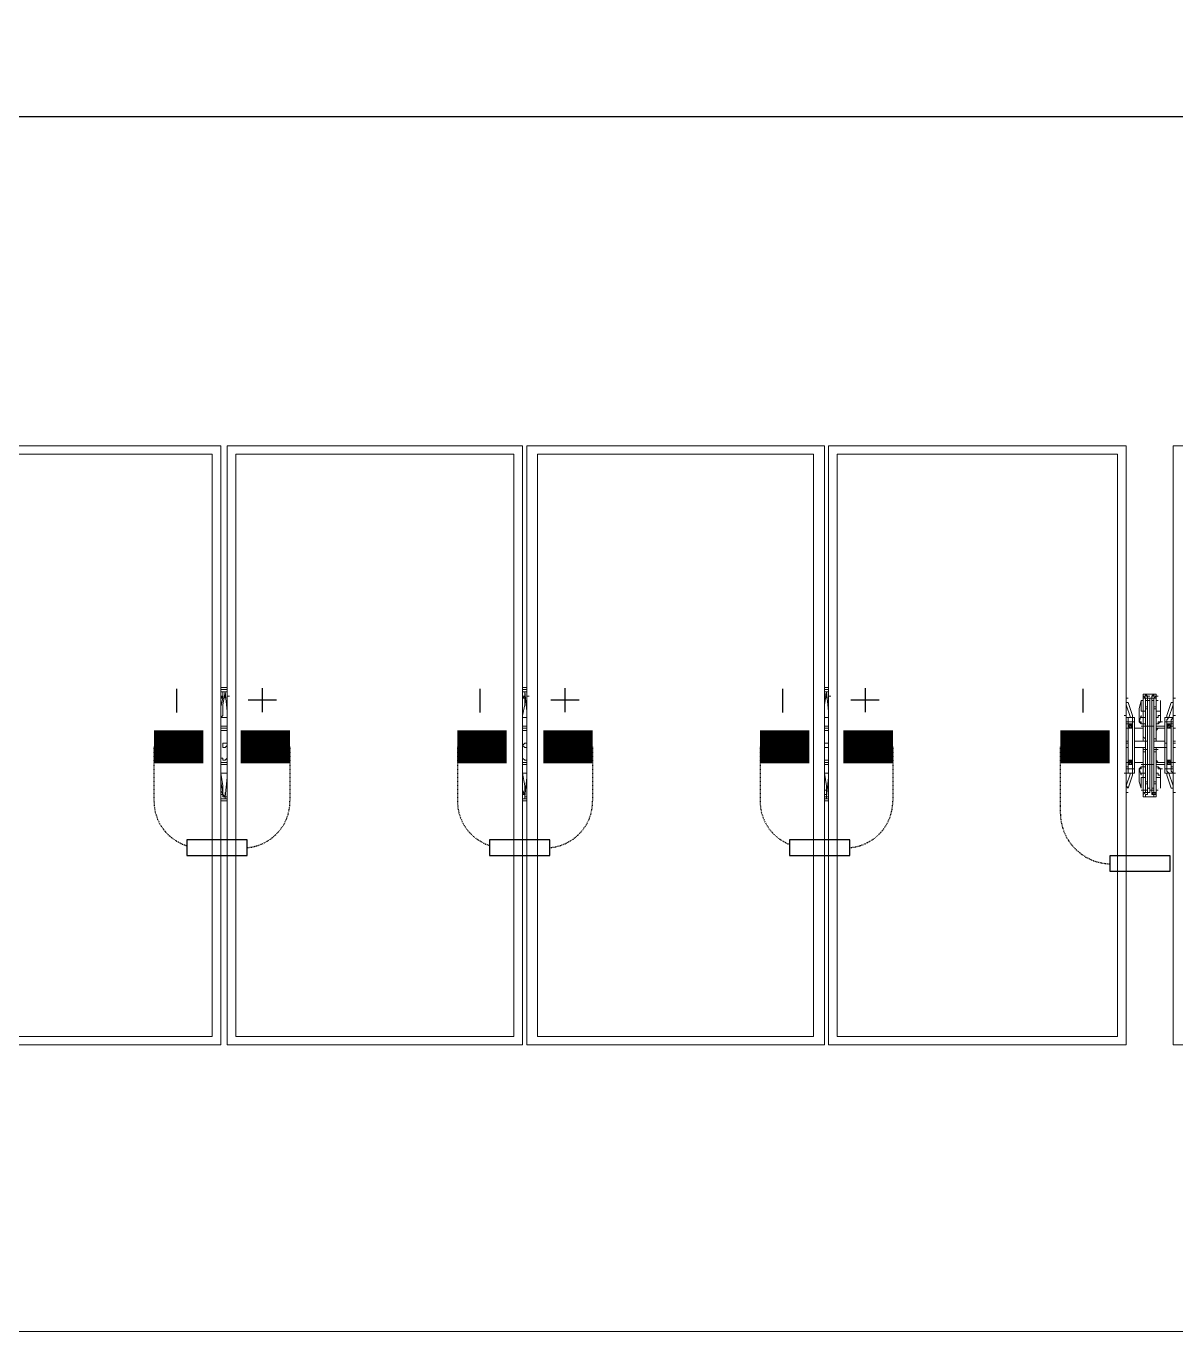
# Model space of a CAD drawing. Header units: feet. Extents: x -13743 to 68376, y -48 to 67763.
# Drawn here: x 2867 to 3040.8, y 9317.7 to 9515.1 of the extents above; entities that cross this region are included whole.
import ezdxf
from ezdxf.lldxf.tags import DXFTag

# ---------------------------------------------------------------- set-up
doc = ezdxf.new("R2010")
doc.units = ezdxf.units.FT
doc.header["$MEASUREMENT"] = 0
doc.linetypes.add('HIDDEN', pattern=[0.375, 0.25, -0.125])
for name, color, linetype in [('E-DC HARNESS-POS', 10, 'DC HARNESS CABLE'), ('E-HARN-COMP', 8, 'Continuous'), ('E-TRNK-CABL-NEG', 6, 'HIDDEN'), ('E-TRUNK-CABLE-POS', 6, 'HIDDEN'), ('G-ANNO-TEXT', 1, 'Continuous'), ('Polarity-Text', 7, 'Continuous')]:
    doc.layers.add(name, color=color, linetype=linetype)
doc.styles.get("Standard").update_dxf_attribs({"font": 'arial.ttf'})
tags = doc.linetypes.add('DC HARNESS CABLE', pattern='A,0.5,-0.2,["DH",Standard,S=0.1,R=0,X=-0.1,Y=-0.05],-0.2', length=0.9).pattern_tags.tags
tags[6] = DXFTag(74, 10)

# ---------------------------------------------------------------- blocks, each defined once
blk = doc.blocks.new('A$C4742fff2')
at = {"lineweight": 5}
for points in [[(3.1382, 0), (3.3682, 0), (3.3682, 0.4666), (3.1382, 0.4666)], [(3.3615, 0.0067), (3.3615, 0.46), (3.1449, 0.46), (3.1449, 0.0067)], [(3.6032, 0.4666), (3.6032, 0), (3.3732, 0), (3.3732, 0.4666)], [(3.5965, 0.46), (3.3799, 0.46), (3.3799, 0.0067), (3.5965, 0.0067)], [(3.8382, 0.4666), (3.6065, 0.4666), (3.6065, 0), (3.8382, 0)], [(3.8298, 0.0067), (3.8298, 0.46), (3.6149, 0.46), (3.6149, 0.0067)], [(4.0732, 0), (3.8415, 0), (3.8415, 0.4666), (4.0732, 0.4666)], [(4.0665, 0.0067), (4.0665, 0.46), (3.8482, 0.46), (3.8482, 0.0067)], [(4.1098, 0), (4.3415, 0), (4.3415, 0.4666), (4.1098, 0.4666)], [(4.0732, 0.2683), (4.0732, 0.27), (4.0732, 0.2767), (4.0732, 0.27)], [(4.1098, 0.27), (4.1098, 0.2683), (4.1098, 0.27), (4.1098, 0.2767)], [(4.0732, 0.2167), (4.0732, 0.215), (4.0748, 0.215), (4.0782, 0.215), (4.0798, 0.215), (4.0798, 0.2517), (4.0782, 0.2517), (4.0798, 0.2517), (4.0798, 0.255), (4.0782, 0.255), (4.0782, 0.2517), (4.0748, 0.2517), (4.0748, 0.25), (4.0732, 0.25), (4.0732, 0.2517), (4.0732, 0.25), (4.0748, 0.25), (4.0748, 0.2517), (4.0782, 0.2517), (4.0782, 0.255), (4.0765, 0.255), (4.0782, 0.255), (4.0782, 0.2567), (4.0748, 0.2667), (4.0782, 0.2567), (4.0782, 0.255), (4.0765, 0.255), (4.0732, 0.255), (4.0748, 0.255), (4.0748, 0.2517), (4.0732, 0.2517), (4.0732, 0.2533), (4.0732, 0.2517), (4.0748, 0.2517), (4.0748, 0.255), (4.0732, 0.255), (4.0765, 0.255), (4.0782, 0.255), (4.0782, 0.2567), (4.0782, 0.255), (4.0798, 0.255), (4.0782, 0.255), (4.0798, 0.255), (4.0798, 0.2517), (4.0782, 0.2517), (4.0798, 0.2517), (4.0798, 0.215), (4.0782, 0.215), (4.0748, 0.215), (4.0748, 0.2117), (4.0732, 0.2117), (4.0765, 0.2117), (4.0782, 0.2117), (4.0782, 0.21), (4.0748, 0.2), (4.0782, 0.21), (4.0782, 0.2117), (4.0765, 0.2117), (4.0782, 0.2117), (4.0782, 0.21), (4.0782, 0.2117), (4.0798, 0.2117), (4.0798, 0.215), (4.0782, 0.215), (4.0782, 0.2117), (4.0765, 0.2117), (4.0732, 0.2117), (4.0748, 0.2117), (4.0748, 0.215), (4.0732, 0.215)], [(4.0848, 0.2517), (4.0848, 0.25), (4.0832, 0.2517), (4.0848, 0.25), (4.0832, 0.2517), (4.0832, 0.2617), (4.0832, 0.2517), (4.0832, 0.2533), (4.0832, 0.2517), (4.0832, 0.2617), (4.0848, 0.2683), (4.0832, 0.2617), (4.0832, 0.2517), (4.0848, 0.25), (4.0832, 0.2517), (4.0848, 0.25), (4.0848, 0.2517), (4.0832, 0.2517)], [(4.0865, 0.2683), (4.0865, 0.26), (4.0865, 0.2683), (4.0848, 0.2683), (4.0848, 0.26), (4.0848, 0.2683)], [(4.0898, 0.2733), (4.0882, 0.2733)], [(4.0898, 0.2683), (4.0898, 0.2483), (4.0882, 0.2483), (4.0882, 0.2683)], [(4.0898, 0.2683), (4.0898, 0.2483), (4.0882, 0.2483), (4.0882, 0.2683)], [(4.0948, 0.2683), (4.0932, 0.2683), (4.0932, 0.2717), (4.0948, 0.2733), (4.0948, 0.2717), (4.0948, 0.2733), (4.0965, 0.2733), (4.0948, 0.2733), (4.0965, 0.2733), (4.0948, 0.2733), (4.0932, 0.2717), (4.0948, 0.2717), (4.0932, 0.2717), (4.0948, 0.2717), (4.0932, 0.2717), (4.0932, 0.2683), (4.0948, 0.2683), (4.0948, 0.27), (4.0932, 0.27), (4.0948, 0.27), (4.0965, 0.27), (4.0948, 0.27), (4.0965, 0.27), (4.0965, 0.2717), (4.0982, 0.2717), (4.0965, 0.2717), (4.0965, 0.2733), (4.0948, 0.2733), (4.0965, 0.2733), (4.0948, 0.2733), (4.0965, 0.2733), (4.0965, 0.2717), (4.0965, 0.27), (4.0948, 0.27)], [(4.0948, 0.2717), (4.0965, 0.2717), (4.0948, 0.2717), (4.0932, 0.2717)], [(4.0965, 0.2717), (4.0948, 0.2717)], [(4.0982, 0.2683), (4.0965, 0.2683), (4.0965, 0.26), (4.0965, 0.2567), (4.0965, 0.26), (4.0965, 0.2683)], [(4.0998, 0.2683), (4.0998, 0.2617), (4.0998, 0.2517), (4.0982, 0.2517), (4.0982, 0.25), (4.0965, 0.25), (4.0982, 0.25), (4.0982, 0.2517), (4.0998, 0.2517), (4.0998, 0.2617), (4.0998, 0.2683), (4.0998, 0.26), (4.0965, 0.26), (4.0998, 0.26)], [(4.1048, 0.2517), (4.1048, 0.2533), (4.1065, 0.255), (4.1098, 0.255), (4.1082, 0.2533), (4.1082, 0.2517), (4.1048, 0.2517), (4.1032, 0.2517), (4.1032, 0.255), (4.1048, 0.255), (4.1032, 0.255), (4.1032, 0.2517), (4.1048, 0.2517), (4.1048, 0.2533), (4.1065, 0.255), (4.1048, 0.255), (4.1048, 0.2567), (4.1082, 0.2667), (4.1048, 0.2567), (4.1048, 0.255), (4.1065, 0.255), (4.1098, 0.255), (4.1082, 0.2533), (4.1082, 0.2517), (4.1098, 0.2517), (4.1098, 0.2533), (4.1098, 0.2517), (4.1098, 0.25), (4.1098, 0.2517), (4.1082, 0.2517), (4.1082, 0.25), (4.1098, 0.25), (4.1098, 0.2167), (4.1082, 0.2167), (4.1098, 0.2167), (4.1098, 0.25), (4.1082, 0.25), (4.1082, 0.2517)], [(4.0832, 0.26), (4.0832, 0.2583)], [(4.0848, 0.2567), (4.0832, 0.2517), (4.0848, 0.2517), (4.0848, 0.25), (4.0865, 0.25), (4.0865, 0.255), (4.0848, 0.255)], [(4.0848, 0.2567), (4.0832, 0.2517), (4.0848, 0.2517), (4.0848, 0.25), (4.0865, 0.25), (4.0865, 0.255), (4.0848, 0.255)], [(4.0848, 0.26), (4.0865, 0.26), (4.0865, 0.2567), (4.0865, 0.26)], [(4.0898, 0.2633), (4.0882, 0.2633)], [(4.0898, 0.2617), (4.0882, 0.2617)], [(4.0965, 0.2633), (4.0948, 0.2633)], [(4.0965, 0.24), (4.0965, 0.2617), (4.0948, 0.2617), (4.0965, 0.2617), (4.0965, 0.24), (4.0965, 0.2383), (4.0948, 0.2383), (4.0965, 0.2383)], [(4.0998, 0.2517), (4.0998, 0.2567), (4.0982, 0.2567), (4.0982, 0.255), (4.0965, 0.255), (4.0965, 0.25), (4.0965, 0.255), (4.0982, 0.255), (4.0982, 0.2567), (4.0998, 0.2567), (4.0998, 0.2517), (4.0982, 0.25), (4.0998, 0.2517), (4.0998, 0.2617), (4.0998, 0.2517), (4.1015, 0.2517)], [(4.0998, 0.2583), (4.0998, 0.26)], [(4.1048, 0.2567), (4.1048, 0.255), (4.1065, 0.255), (4.1082, 0.255), (4.1065, 0.255), (4.1048, 0.255)], [(4.0782, 0.25), (4.0782, 0.2483), (4.0782, 0.2467), (4.0765, 0.2467), (4.0748, 0.2467), (4.0732, 0.2467), (4.0748, 0.2467), (4.0765, 0.2467), (4.0782, 0.2467), (4.0782, 0.2483), (4.0765, 0.2483), (4.0748, 0.2483), (4.0748, 0.2467), (4.0765, 0.2467), (4.0782, 0.2467), (4.0782, 0.2483), (4.0765, 0.2483), (4.0748, 0.2483), (4.0748, 0.25), (4.0765, 0.25)], [(4.0748, 0.2167), (4.0748, 0.215), (4.0748, 0.2167), (4.0732, 0.2167), (4.0732, 0.25), (4.0732, 0.2167)], [(4.0765, 0.25), (4.0748, 0.2483), (4.0765, 0.2467), (4.0782, 0.2483)], [(4.0765, 0.25), (4.0748, 0.2483), (4.0765, 0.2467), (4.0782, 0.2483)], [(4.0765, 0.2483), (4.0782, 0.2483), (4.0782, 0.2467), (4.0765, 0.2467), (4.0748, 0.2467), (4.0748, 0.2483)], [(4.0782, 0.2483), (4.0765, 0.2483)], [(4.0782, 0.2483), (4.0765, 0.2483)], [(4.0798, 0.2467), (4.0865, 0.2467)], [(4.0865, 0.2483), (4.0848, 0.2483)], [(4.0882, 0.2483), (4.0865, 0.2483)], [(4.0965, 0.2483), (4.0982, 0.2483), (4.1032, 0.2483)], [(4.0965, 0.2483), (4.0982, 0.2483), (4.1032, 0.2483)], [(4.0965, 0.2467), (4.1032, 0.2467)], [(4.0965, 0.245), (4.0982, 0.2467)], [(4.1015, 0.2517), (4.0998, 0.2517), (4.0982, 0.25), (4.0982, 0.2517), (4.0982, 0.25), (4.0998, 0.2517), (4.0998, 0.2533), (4.0998, 0.2517)], [(4.0998, 0.2517), (4.0982, 0.25)], [(4.0998, 0.2483), (4.0982, 0.2483)], [(4.0998, 0.2483), (4.0982, 0.2483)], [(4.1048, 0.215), (4.1032, 0.215), (4.1032, 0.2117), (4.1048, 0.2117), (4.1065, 0.2117), (4.1048, 0.2133), (4.1048, 0.215), (4.1032, 0.215), (4.1032, 0.2517), (4.1048, 0.2517), (4.1032, 0.2517), (4.1032, 0.215), (4.1048, 0.215), (4.1082, 0.215), (4.1082, 0.2167), (4.1082, 0.215)], [(4.1082, 0.2483), (4.1065, 0.25), (4.1065, 0.2483), (4.1048, 0.2483), (4.1048, 0.2467), (4.1065, 0.2467), (4.1082, 0.2467)], [(4.1065, 0.25), (4.1048, 0.2483), (4.1065, 0.2467), (4.1082, 0.2483)], [(4.1082, 0.2467), (4.1082, 0.2483), (4.1065, 0.25), (4.1065, 0.2483), (4.1082, 0.2483), (4.1065, 0.2483), (4.1082, 0.2483), (4.1065, 0.2483), (4.1082, 0.2483), (4.1065, 0.2483), (4.1082, 0.2483), (4.1065, 0.2483), (4.1048, 0.2483), (4.1048, 0.2467), (4.1065, 0.2467)], [(4.1065, 0.25), (4.1048, 0.2483), (4.1065, 0.2467), (4.1082, 0.2483)], [(4.1082, 0.25), (4.1082, 0.2483), (4.1082, 0.25), (4.1065, 0.25)], [(4.1082, 0.2467), (4.1065, 0.2467), (4.1082, 0.2467), (4.1082, 0.2483), (4.1098, 0.2483), (4.1082, 0.2483)], [(4.1115, 0.2467), (4.1098, 0.2467)], [(3.3715, 0.235), (3.3699, 0.235), (3.3699, 0.2317), (3.3715, 0.2317), (3.3732, 0.2333), (3.3732, 0.235)], [(3.6049, 0.235), (3.6032, 0.2333), (3.6049, 0.2317), (3.6065, 0.2317), (3.6065, 0.2333), (3.6065, 0.235)], [(3.8398, 0.235), (3.8382, 0.235), (3.8382, 0.2317), (3.8415, 0.2317), (3.8415, 0.2333), (3.8415, 0.235)], [(4.0748, 0.2367), (4.0732, 0.2367)], [(4.0748, 0.235), (4.0732, 0.235)], [(4.0798, 0.2367), (4.0882, 0.2367), (4.0865, 0.2367), (4.0882, 0.2367), (4.0898, 0.2367), (4.0882, 0.2367)], [(4.0798, 0.235), (4.0798, 0.2317), (4.0882, 0.2317), (4.0798, 0.2317)], [(4.0882, 0.2367), (4.0865, 0.2367)], [(4.0898, 0.2367), (4.0882, 0.2367), (4.0865, 0.2367), (4.0882, 0.2367)], [(4.0882, 0.2367), (4.0865, 0.2367)], [(4.0948, 0.2367), (4.1032, 0.2367)], [(4.0982, 0.2367), (4.0965, 0.2367), (4.0965, 0.24), (4.0965, 0.2367)], [(4.0982, 0.2367), (4.0965, 0.2367)], [(4.1032, 0.2317), (4.1032, 0.235), (4.1048, 0.235), (4.1032, 0.235)], [(4.1115, 0.2367), (4.1098, 0.2367)], [(4.1115, 0.235), (4.1098, 0.235)], [(4.0748, 0.2317), (4.0732, 0.2317)], [(4.0748, 0.2317), (4.0732, 0.2317)], [(4.0898, 0.23), (4.0882, 0.23), (4.0865, 0.23), (4.0865, 0.2267), (4.0865, 0.23), (4.0865, 0.2317), (4.0865, 0.23), (4.0882, 0.23), (4.0898, 0.23), (4.0882, 0.23)], [(4.0865, 0.2317), (4.0865, 0.23)], [(4.0865, 0.23), (4.0865, 0.2267)], [(4.1048, 0.2317), (4.1032, 0.2317), (4.0948, 0.2317), (4.1032, 0.2317)], [(4.0965, 0.2267), (4.0965, 0.205), (4.0948, 0.205), (4.0965, 0.205), (4.0965, 0.2267), (4.0965, 0.2283), (4.0948, 0.2283), (4.0965, 0.2283)], [(4.0965, 0.23), (4.0982, 0.23), (4.0965, 0.23), (4.0965, 0.2317)], [(4.0965, 0.2267), (4.0965, 0.23)], [(4.1115, 0.2317), (4.1098, 0.2317)], [(4.1115, 0.2317), (4.1098, 0.2317)], [(4.0765, 0.2183), (4.0782, 0.2183), (4.0782, 0.22), (4.0765, 0.22), (4.0748, 0.22), (4.0732, 0.22), (4.0748, 0.22), (4.0765, 0.22), (4.0782, 0.22), (4.0765, 0.22), (4.0782, 0.22), (4.0765, 0.22), (4.0782, 0.22), (4.0765, 0.22), (4.0782, 0.22), (4.0765, 0.22), (4.0782, 0.22), (4.0782, 0.2183), (4.0765, 0.2183), (4.0748, 0.2183), (4.0748, 0.22), (4.0748, 0.2217), (4.0765, 0.2217), (4.0782, 0.2217), (4.0782, 0.22), (4.0782, 0.2183)], [(4.0732, 0.215), (4.0732, 0.2133)], [(4.0765, 0.2217), (4.0748, 0.22), (4.0765, 0.2183), (4.0782, 0.22)], [(4.0765, 0.2217), (4.0748, 0.22), (4.0765, 0.2183), (4.0782, 0.22)], [(4.0765, 0.2183), (4.0748, 0.2183), (4.0748, 0.22), (4.0748, 0.2183)], [(4.0782, 0.22), (4.0765, 0.22)], [(4.0782, 0.22), (4.0765, 0.22)], [(4.0782, 0.215), (4.0798, 0.215), (4.0798, 0.2117), (4.0782, 0.2117)], [(4.0865, 0.2117), (4.0865, 0.2083), (4.0865, 0.2117), (4.0848, 0.2117), (4.0848, 0.21), (4.0832, 0.215), (4.0832, 0.2133), (4.0832, 0.215), (4.0848, 0.215), (4.0848, 0.2167), (4.0865, 0.2167), (4.0865, 0.2117), (4.0865, 0.2167), (4.0848, 0.2167), (4.0848, 0.215), (4.0832, 0.215), (4.0848, 0.2167), (4.0832, 0.215), (4.0848, 0.21), (4.0848, 0.2117)], [(4.0832, 0.215), (4.0848, 0.2167), (4.0848, 0.215), (4.0848, 0.2167), (4.0832, 0.215), (4.0848, 0.2167)], [(4.0832, 0.215), (4.0832, 0.205), (4.0832, 0.215), (4.0832, 0.205), (4.0848, 0.2), (4.0848, 0.2083), (4.0865, 0.2083), (4.0865, 0.1983), (4.0848, 0.1983), (4.0865, 0.1983), (4.0865, 0.2083), (4.0848, 0.2083), (4.0848, 0.2), (4.0832, 0.205)], [(4.0982, 0.22), (4.1032, 0.22), (4.0965, 0.22), (4.1032, 0.22), (4.0982, 0.22), (4.0965, 0.2217)], [(4.0982, 0.2183), (4.0998, 0.2183), (4.0982, 0.2183), (4.0965, 0.2183), (4.1032, 0.2183), (4.0965, 0.2183)], [(4.0965, 0.2083), (4.0965, 0.2117), (4.0965, 0.2167), (4.0982, 0.2167), (4.0982, 0.215), (4.0998, 0.215), (4.0998, 0.21), (4.0998, 0.215), (4.0982, 0.215), (4.0982, 0.2167), (4.0965, 0.2167), (4.0965, 0.2117), (4.0982, 0.2117), (4.0982, 0.21), (4.0998, 0.21), (4.0998, 0.2083), (4.0998, 0.21), (4.0982, 0.21), (4.0982, 0.2117), (4.0965, 0.2117)], [(4.0998, 0.2183), (4.0982, 0.2183)], [(4.0982, 0.2167), (4.0998, 0.215)], [(4.0982, 0.2167), (4.0998, 0.215), (4.0998, 0.205), (4.0998, 0.215), (4.0998, 0.2133), (4.0998, 0.215), (4.0998, 0.2), (4.0998, 0.215), (4.0982, 0.2167), (4.0998, 0.215), (4.0982, 0.2167), (4.0982, 0.215)], [(4.1015, 0.215), (4.0998, 0.215)], [(4.1048, 0.2117), (4.1048, 0.21), (4.1048, 0.2117), (4.1032, 0.2117), (4.1032, 0.215), (4.1048, 0.215), (4.1048, 0.2133), (4.1065, 0.2117)], [(4.1065, 0.2217), (4.1048, 0.22), (4.1065, 0.2183), (4.1082, 0.22)], [(4.1048, 0.2217), (4.1048, 0.22), (4.1048, 0.2183), (4.1065, 0.2183), (4.1048, 0.2183), (4.1048, 0.22), (4.1065, 0.22), (4.1082, 0.22), (4.1065, 0.22), (4.1082, 0.22), (4.1065, 0.22), (4.1082, 0.22), (4.1065, 0.22), (4.1082, 0.22), (4.1065, 0.22), (4.1082, 0.22), (4.1082, 0.2217), (4.1065, 0.2217)], [(4.1098, 0.22), (4.1115, 0.22), (4.1098, 0.22), (4.1082, 0.22), (4.1082, 0.2183), (4.1082, 0.22), (4.1065, 0.2217), (4.1065, 0.22), (4.1082, 0.22), (4.1065, 0.22), (4.1082, 0.22), (4.1065, 0.22), (4.1082, 0.22), (4.1065, 0.22), (4.1082, 0.22), (4.1065, 0.22), (4.1048, 0.22), (4.1048, 0.2183), (4.1065, 0.2183), (4.1048, 0.2183), (4.1048, 0.22), (4.1048, 0.2217), (4.1065, 0.2217), (4.1082, 0.2217), (4.1082, 0.22), (4.1065, 0.2217), (4.1065, 0.22), (4.1082, 0.22)], [(4.1065, 0.2217), (4.1048, 0.22), (4.1065, 0.2183), (4.1082, 0.22)], [(4.1065, 0.2117), (4.1098, 0.2117), (4.1082, 0.2133), (4.1082, 0.215), (4.1098, 0.215), (4.1098, 0.2133), (4.1098, 0.215), (4.1082, 0.215), (4.1082, 0.2133), (4.1098, 0.2117), (4.1065, 0.2117), (4.1048, 0.2117), (4.1048, 0.21), (4.1082, 0.2), (4.1048, 0.21), (4.1048, 0.2117), (4.1065, 0.2117), (4.1082, 0.2117)], [(4.1082, 0.2183), (4.1065, 0.2183), (4.1082, 0.2183), (4.1065, 0.2183), (4.1082, 0.2183), (4.1082, 0.22)], [(4.1098, 0.215), (4.1098, 0.2167)], [(4.0832, 0.21), (4.0832, 0.2083)], [(4.0898, 0.205), (4.0882, 0.205)], [(4.0982, 0.1983), (4.0965, 0.1983), (4.0982, 0.1983), (4.0965, 0.1983), (4.0965, 0.2083), (4.0998, 0.2083), (4.0998, 0.2), (4.0998, 0.2083), (4.0965, 0.2083), (4.0965, 0.1983)], [(4.0732, 0.1967), (4.0732, 0.1983), (4.0732, 0.1967), (4.0732, 0.19)], [(4.0865, 0.1933), (4.0865, 0.195), (4.0882, 0.1967), (4.0882, 0.1983), (4.0865, 0.1983), (4.0882, 0.1983), (4.0882, 0.1967), (4.0865, 0.195)], [(4.0882, 0.1933), (4.0865, 0.1933), (4.0882, 0.1933), (4.0898, 0.1933), (4.0882, 0.1933), (4.0898, 0.1933), (4.0882, 0.1933), (4.0882, 0.195), (4.0898, 0.195), (4.0882, 0.195), (4.0898, 0.195), (4.0882, 0.195)], [(4.0898, 0.2033), (4.0882, 0.2033)], [(4.0898, 0.1967), (4.0898, 0.195), (4.0882, 0.195), (4.0898, 0.195)], [(4.0915, 0.1967), (4.0898, 0.1967)], [(4.0932, 0.1983), (4.0915, 0.1983)], [(4.0948, 0.2), (4.0932, 0.2)], [(4.0948, 0.195), (4.0932, 0.195)], [(4.0965, 0.2033), (4.0948, 0.2033)], [(4.0965, 0.195), (4.0948, 0.195)], [(4.0965, 0.195), (4.0948, 0.195)], [(4.1098, 0.19), (4.1098, 0.1967), (4.1098, 0.1983), (4.1098, 0.1967)]]:
    blk.add_lwpolyline(points, close=True, dxfattribs=at)
for points in [[(4.0665, 0.0067), (4.0665, 0.46)], [(4.0732, 0), (4.0732, 0.4666)], [(4.1098, 0.4666), (4.1098, 0)], [(3.3732, 0.2783), (3.3682, 0.2783)], [(3.3682, 0.27), (3.3699, 0.2717), (3.3699, 0.275), (3.3715, 0.275), (3.3732, 0.275)], [(3.3699, 0.255), (3.3682, 0.255), (3.3699, 0.2567), (3.3699, 0.265), (3.3715, 0.275)], [(3.6065, 0.2783), (3.6032, 0.2783)], [(3.6032, 0.27), (3.6049, 0.2717), (3.6049, 0.275), (3.6065, 0.275)], [(3.6049, 0.255), (3.6032, 0.255), (3.6032, 0.2567), (3.6049, 0.265), (3.6049, 0.275)], [(3.8415, 0.2783), (3.8382, 0.2783)], [(3.8398, 0.255), (3.8382, 0.255), (3.8382, 0.265), (3.8398, 0.275), (3.8415, 0.275), (3.8398, 0.275), (3.8398, 0.2733), (3.8382, 0.2733), (3.8382, 0.2717), (3.8382, 0.27)], [(3.3715, 0.27), (3.3715, 0.2733)], [(3.6065, 0.27), (3.6065, 0.2733)], [(3.8398, 0.27), (3.8398, 0.2733)], [(4.0732, 0.2667), (4.0732, 0.2667)], [(4.0732, 0.2667), (4.0732, 0.2667)], [(4.0882, 0.2683), (4.0882, 0.27), (4.0865, 0.2717), (4.0865, 0.2733), (4.0882, 0.2733), (4.0882, 0.2717), (4.0898, 0.2717), (4.0898, 0.2683), (4.0915, 0.2683), (4.0915, 0.27), (4.0898, 0.27), (4.0915, 0.27), (4.0932, 0.27), (4.0948, 0.27)], [(4.0898, 0.2733), (4.0882, 0.2733), (4.0898, 0.2717), (4.0898, 0.2683), (4.0915, 0.2683), (4.0915, 0.2483), (4.0915, 0.2683), (4.0915, 0.27), (4.0898, 0.27), (4.0882, 0.27), (4.0865, 0.27), (4.0865, 0.2717), (4.0882, 0.2717), (4.0882, 0.2733), (4.0865, 0.2733), (4.0865, 0.2717), (4.0882, 0.27), (4.0882, 0.2683)], [(4.0865, 0.2617), (4.0865, 0.24), (4.0865, 0.2367), (4.0865, 0.24), (4.0865, 0.2367), (4.0865, 0.24), (4.0882, 0.2383), (4.0865, 0.24), (4.0865, 0.2617), (4.0865, 0.2717), (4.0865, 0.27), (4.0882, 0.27)], [(4.0865, 0.2717), (4.0882, 0.2717)], [(4.0865, 0.2717), (4.0865, 0.2617)], [(4.0898, 0.2), (4.0915, 0.2), (4.0915, 0.1967), (4.0898, 0.1967), (4.0898, 0.195), (4.0882, 0.195), (4.0882, 0.1933), (4.0932, 0.1933), (4.0948, 0.1933), (4.0965, 0.1933), (4.0948, 0.1933), (4.0948, 0.195), (4.0932, 0.195), (4.0932, 0.1967), (4.0932, 0.195), (4.0948, 0.195), (4.0932, 0.1967), (4.0932, 0.195), (4.0932, 0.1967), (4.0948, 0.1967), (4.0932, 0.1967), (4.0948, 0.1967), (4.0932, 0.1967), (4.0932, 0.1983), (4.0932, 0.2183), (4.0915, 0.2183), (4.0915, 0.2483), (4.0932, 0.2483), (4.0932, 0.2683), (4.0948, 0.2683), (4.0948, 0.2483), (4.0932, 0.2483), (4.0932, 0.2183), (4.0948, 0.2183), (4.0948, 0.2483), (4.0948, 0.2183), (4.0932, 0.2183), (4.0932, 0.2483), (4.0948, 0.2483), (4.0948, 0.2683), (4.0932, 0.2683), (4.0932, 0.2483), (4.0915, 0.2483), (4.0915, 0.2183), (4.0932, 0.2183), (4.0932, 0.1983), (4.0948, 0.1983), (4.0948, 0.2183), (4.0948, 0.1983), (4.0932, 0.1983), (4.0932, 0.1967), (4.0948, 0.1967), (4.0932, 0.1967), (4.0948, 0.195), (4.0948, 0.1933), (4.0948, 0.195), (4.0948, 0.1933), (4.0965, 0.1933), (4.0965, 0.195), (4.0965, 0.1967), (4.0948, 0.1967), (4.0932, 0.1967), (4.0948, 0.1967), (4.0965, 0.1967), (4.0965, 0.195), (4.0965, 0.1967), (4.0948, 0.1967), (4.0965, 0.1967), (4.0965, 0.205), (4.0965, 0.1967), (4.0965, 0.195), (4.0948, 0.1967), (4.0948, 0.1983), (4.0948, 0.1967), (4.0965, 0.195), (4.0965, 0.1933), (4.0948, 0.1933), (4.0932, 0.1933), (4.0882, 0.1933), (4.0882, 0.195), (4.0898, 0.195), (4.0898, 0.1967), (4.0915, 0.1967), (4.0898, 0.1967), (4.0882, 0.1967), (4.0898, 0.1967), (4.0898, 0.1983), (4.0898, 0.1967), (4.0882, 0.1967), (4.0865, 0.1967), (4.0865, 0.195), (4.0865, 0.1967), (4.0865, 0.205), (4.0865, 0.2267), (4.0865, 0.2283), (4.0882, 0.2283)], [(4.0898, 0.2717), (4.0882, 0.2733)], [(4.0882, 0.2733), (4.0898, 0.2733)], [(4.0882, 0.2733), (4.0898, 0.2733)], [(4.0882, 0.2733), (4.0898, 0.2733)], [(4.0882, 0.2733), (4.0898, 0.2733)], [(4.0882, 0.2733), (4.0898, 0.2733)], [(4.0882, 0.2717), (4.0898, 0.2717), (4.0882, 0.2717)], [(4.0882, 0.2717), (4.0898, 0.2717)], [(4.0882, 0.2717), (4.0898, 0.2717), (4.0882, 0.2717)], [(4.0882, 0.27), (4.0898, 0.27)], [(4.0948, 0.2733), (4.0898, 0.2733)], [(4.0948, 0.2733), (4.0898, 0.2733)], [(4.0898, 0.2717), (4.0915, 0.2717)], [(4.0898, 0.2717), (4.0915, 0.2717)], [(4.0898, 0.2717), (4.0915, 0.2717)], [(4.0898, 0.2717), (4.0915, 0.2717)], [(4.0898, 0.2717), (4.0915, 0.2717)], [(4.0898, 0.2717), (4.0915, 0.2717)], [(4.0898, 0.2717), (4.0915, 0.2717)], [(4.0898, 0.2717), (4.0915, 0.2717)], [(4.0898, 0.27), (4.0915, 0.27)], [(4.0915, 0.27), (4.0932, 0.27)], [(4.0932, 0.2717), (4.0948, 0.2717)], [(4.0932, 0.2717), (4.0948, 0.2717)], [(4.0932, 0.27), (4.0948, 0.27)], [(4.0965, 0.2717), (4.0948, 0.27)], [(4.0965, 0.2717), (4.0948, 0.27)], [(4.0965, 0.2617), (4.0965, 0.2717)], [(4.0965, 0.2617), (4.0965, 0.2717)], [(4.0982, 0.2683), (4.0982, 0.2683)], [(4.0982, 0.2683), (4.0982, 0.2683)], [(4.1098, 0.2667), (4.1098, 0.2667)], [(4.1098, 0.2667), (4.1098, 0.2667)], [(3.3699, 0.2483), (3.3682, 0.2483), (3.3682, 0.255)], [(3.6049, 0.2483), (3.6032, 0.2483), (3.6032, 0.255)], [(3.8398, 0.2483), (3.8382, 0.2483), (3.8382, 0.255)], [(4.0832, 0.2617), (4.0832, 0.2617)], [(4.0832, 0.2617), (4.0832, 0.2617)], [(4.0998, 0.2617), (4.0998, 0.2617)], [(4.0998, 0.2617), (4.0998, 0.2617)], [(3.3732, 0.2483), (3.3682, 0.2483)], [(3.3732, 0.2467), (3.3682, 0.2467), (3.3699, 0.2467)], [(3.3732, 0.245), (3.3699, 0.245), (3.3682, 0.245), (3.3682, 0.2467)], [(3.6065, 0.2483), (3.6032, 0.2483)], [(3.6065, 0.2467), (3.6032, 0.2467), (3.6049, 0.2467)], [(3.6032, 0.2467), (3.6032, 0.245), (3.6065, 0.245)], [(3.8415, 0.2483), (3.8382, 0.2483)], [(3.8415, 0.2467), (3.8382, 0.2467), (3.8398, 0.2467)], [(3.8382, 0.2467), (3.8382, 0.245), (3.8415, 0.245)], [(4.0748, 0.25), (4.0748, 0.25)], [(4.0748, 0.25), (4.0748, 0.2483)], [(4.0748, 0.25), (4.0748, 0.25)], [(4.0765, 0.25), (4.0748, 0.25)], [(4.0748, 0.2483), (4.0765, 0.2483)], [(4.0748, 0.2483), (4.0748, 0.2467)], [(4.0748, 0.2483), (4.0748, 0.2483)], [(4.0748, 0.2483), (4.0748, 0.2467)], [(4.0748, 0.2483), (4.0748, 0.2483)], [(4.0748, 0.2467), (4.0748, 0.2467)], [(4.0748, 0.2467), (4.0748, 0.2467)], [(4.0765, 0.25), (4.0765, 0.2483), (4.0765, 0.25)], [(4.0765, 0.25), (4.0765, 0.25)], [(4.0765, 0.25), (4.0765, 0.2483), (4.0765, 0.25)], [(4.0765, 0.25), (4.0765, 0.25)], [(4.0782, 0.25), (4.0765, 0.25)], [(4.0765, 0.2483), (4.0782, 0.2483)], [(4.0765, 0.2483), (4.0782, 0.2483)], [(4.0765, 0.2483), (4.0782, 0.2483)], [(4.0765, 0.2483), (4.0782, 0.2483)], [(4.0765, 0.2483), (4.0782, 0.2483)], [(4.0765, 0.2483), (4.0782, 0.2483)], [(4.0765, 0.2483), (4.0782, 0.2483)], [(4.0765, 0.2483), (4.0782, 0.2483)], [(4.0765, 0.2483), (4.0782, 0.2483)], [(4.0765, 0.2483), (4.0782, 0.2483)], [(4.0765, 0.2483), (4.0782, 0.2483)], [(4.0765, 0.2483), (4.0782, 0.2483)], [(4.0765, 0.2483), (4.0782, 0.2483)], [(4.0765, 0.2467), (4.0765, 0.2467)], [(4.0765, 0.2467), (4.0765, 0.2467)], [(4.0782, 0.2517), (4.0782, 0.2517)], [(4.0782, 0.2517), (4.0782, 0.2517)], [(4.0782, 0.25), (4.0782, 0.25)], [(4.0782, 0.25), (4.0782, 0.25)], [(4.0782, 0.2483), (4.0782, 0.25)], [(4.0782, 0.2483), (4.0782, 0.2483)], [(4.0782, 0.2483), (4.0782, 0.2483)], [(4.0782, 0.2467), (4.0782, 0.2467)], [(4.0782, 0.2467), (4.0782, 0.2467)], [(4.0798, 0.2517), (4.0798, 0.2517)], [(4.0798, 0.2517), (4.0798, 0.2517)], [(4.0848, 0.2483), (4.0865, 0.2483)], [(4.0865, 0.2483), (4.0848, 0.2483)], [(4.0848, 0.2483), (4.0865, 0.2483)], [(4.0848, 0.2483), (4.0865, 0.2483)], [(4.0865, 0.2483), (4.0882, 0.2483)], [(4.0865, 0.2483), (4.0882, 0.2483)], [(4.0898, 0.2483), (4.0898, 0.2183), (4.0882, 0.2183), (4.0882, 0.2483)], [(4.0898, 0.2483), (4.0898, 0.2183), (4.0882, 0.2183), (4.0882, 0.2483)], [(4.0915, 0.2483), (4.0898, 0.2483)], [(4.0915, 0.2483), (4.0898, 0.2483)], [(4.1032, 0.2517), (4.1032, 0.2517)], [(4.1032, 0.2517), (4.1032, 0.2517)], [(4.1048, 0.25), (4.1048, 0.2483)], [(4.1048, 0.25), (4.1048, 0.25)], [(4.1065, 0.25), (4.1048, 0.25)], [(4.1048, 0.25), (4.1048, 0.2483)], [(4.1048, 0.25), (4.1048, 0.25)], [(4.1065, 0.25), (4.1048, 0.25)], [(4.1048, 0.2483), (4.1048, 0.2467)], [(4.1048, 0.2483), (4.1048, 0.2483)], [(4.1048, 0.2483), (4.1048, 0.2467)], [(4.1048, 0.2483), (4.1048, 0.2483)], [(4.1048, 0.2467), (4.1065, 0.2467)], [(4.1048, 0.2467), (4.1048, 0.2467)], [(4.1048, 0.2467), (4.1065, 0.2467)], [(4.1048, 0.2467), (4.1048, 0.2467)], [(4.1065, 0.25), (4.1065, 0.25)], [(4.1065, 0.25), (4.1065, 0.25)], [(4.1065, 0.2483), (4.1082, 0.2483)], [(4.1065, 0.2483), (4.1082, 0.2483)], [(4.1065, 0.2483), (4.1082, 0.2483)], [(4.1065, 0.2483), (4.1082, 0.2483)], [(4.1065, 0.2483), (4.1082, 0.2483)], [(4.1065, 0.2483), (4.1082, 0.2483)], [(4.1065, 0.2483), (4.1082, 0.2483)], [(4.1065, 0.2483), (4.1082, 0.2483)], [(4.1065, 0.2483), (4.1082, 0.2483)], [(4.1065, 0.2483), (4.1082, 0.2483)], [(4.1065, 0.2467), (4.1065, 0.2467)], [(4.1065, 0.2467), (4.1065, 0.2467)], [(4.1082, 0.25), (4.1082, 0.25)], [(4.1082, 0.25), (4.1082, 0.25)], [(4.1082, 0.2483), (4.1082, 0.2483)], [(4.1082, 0.2483), (4.1082, 0.2483)], [(4.1082, 0.2467), (4.1082, 0.2467)], [(4.1082, 0.2467), (4.1082, 0.2467)], [(4.0965, 0.2367), (4.0965, 0.24)], [(4.0965, 0.24), (4.0965, 0.2367)], [(4.0965, 0.2367), (4.0982, 0.2367)], [(4.0965, 0.2367), (4.0982, 0.2367)], [(4.0965, 0.2367), (4.0982, 0.2367)], [(4.0965, 0.2367), (4.0982, 0.2367)], [(4.0882, 0.1967), (4.0865, 0.1967), (4.0865, 0.195), (4.0865, 0.1967), (4.0865, 0.205), (4.0865, 0.2267), (4.0865, 0.2283), (4.0882, 0.2283)], [(4.0965, 0.23), (4.0965, 0.2317)], [(4.0965, 0.2317), (4.0965, 0.23)], [(4.0965, 0.23), (4.0965, 0.2267)], [(4.0965, 0.23), (4.0965, 0.2267)], [(4.0965, 0.23), (4.0982, 0.23)], [(4.0965, 0.23), (4.0982, 0.23)], [(3.3732, 0.2233), (3.3715, 0.2217), (3.3699, 0.2217), (3.3699, 0.2233), (3.3682, 0.2233), (3.3682, 0.22), (3.3682, 0.2183), (3.3682, 0.2117), (3.3699, 0.2017), (3.3699, 0.195), (3.3715, 0.1933), (3.3732, 0.1933)], [(3.3732, 0.22), (3.3682, 0.22), (3.3699, 0.22)], [(3.3682, 0.2183), (3.3732, 0.2183)], [(3.6065, 0.2233), (3.6065, 0.2217), (3.6049, 0.2217), (3.6032, 0.2233), (3.6032, 0.22)], [(3.6065, 0.2183), (3.6032, 0.2183), (3.6032, 0.22), (3.6065, 0.22)], [(3.6049, 0.1933), (3.6049, 0.2017), (3.6032, 0.2117), (3.6032, 0.2183)], [(3.8415, 0.2233), (3.8415, 0.2217), (3.8382, 0.2217), (3.8382, 0.2233), (3.8382, 0.22), (3.8382, 0.2183)], [(3.8415, 0.22), (3.8382, 0.22), (3.8398, 0.22)], [(3.8415, 0.2183), (3.8382, 0.2183), (3.8382, 0.2117), (3.8398, 0.2017), (3.8398, 0.1933), (3.8415, 0.1933)], [(4.0748, 0.2217), (4.0748, 0.2217)], [(4.0748, 0.2217), (4.0748, 0.22)], [(4.0748, 0.2217), (4.0748, 0.2217)], [(4.0765, 0.2217), (4.0748, 0.2217)], [(4.0748, 0.22), (4.0748, 0.22)], [(4.0748, 0.22), (4.0748, 0.2183)], [(4.0748, 0.22), (4.0748, 0.22)], [(4.0748, 0.2183), (4.0748, 0.2183)], [(4.0748, 0.2183), (4.0765, 0.2183)], [(4.0748, 0.2183), (4.0748, 0.2183)], [(4.0765, 0.22), (4.0765, 0.2217), (4.0765, 0.22)], [(4.0765, 0.2217), (4.0765, 0.2217)], [(4.0765, 0.22), (4.0765, 0.2217), (4.0765, 0.22)], [(4.0765, 0.2217), (4.0765, 0.2217)], [(4.0782, 0.2217), (4.0765, 0.2217)], [(4.0765, 0.22), (4.0782, 0.22)], [(4.0765, 0.22), (4.0782, 0.22)], [(4.0765, 0.22), (4.0782, 0.22)], [(4.0765, 0.22), (4.0782, 0.22)], [(4.0765, 0.22), (4.0782, 0.22)], [(4.0765, 0.22), (4.0782, 0.22)], [(4.0765, 0.2183), (4.0765, 0.2183)], [(4.0765, 0.2183), (4.0782, 0.2183)], [(4.0765, 0.2183), (4.0765, 0.2183)], [(4.0782, 0.2217), (4.0782, 0.2217)], [(4.0782, 0.2217), (4.0782, 0.2217)], [(4.0782, 0.22), (4.0782, 0.2217)], [(4.0782, 0.22), (4.0782, 0.22)], [(4.0782, 0.22), (4.0782, 0.22)], [(4.0782, 0.2183), (4.0782, 0.22)], [(4.0782, 0.2183), (4.0782, 0.2183)], [(4.0782, 0.2183), (4.0782, 0.2183)], [(4.0782, 0.215), (4.0782, 0.215)], [(4.0782, 0.215), (4.0782, 0.215)], [(4.0882, 0.1967), (4.0898, 0.1967), (4.0915, 0.1967), (4.0915, 0.2), (4.0915, 0.2183), (4.0898, 0.2183), (4.0898, 0.1983), (4.0882, 0.1983), (4.0882, 0.2183), (4.0865, 0.2183), (4.0865, 0.22), (4.0798, 0.22), (4.0865, 0.22), (4.0865, 0.2183), (4.0848, 0.2183), (4.0865, 0.2183), (4.0848, 0.2183), (4.0865, 0.2183), (4.0848, 0.2183), (4.0865, 0.2183), (4.0882, 0.2183), (4.0882, 0.1983), (4.0898, 0.1983), (4.0898, 0.2183), (4.0915, 0.2183), (4.0915, 0.2), (4.0898, 0.2)], [(4.0798, 0.215), (4.0798, 0.215)], [(4.0798, 0.215), (4.0798, 0.215)], [(4.1032, 0.215), (4.1032, 0.215)], [(4.1032, 0.215), (4.1032, 0.215)], [(4.1048, 0.2217), (4.1048, 0.2217)], [(4.1048, 0.2217), (4.1048, 0.2217)], [(4.1048, 0.22), (4.1048, 0.22)], [(4.1048, 0.22), (4.1048, 0.22)], [(4.1048, 0.2183), (4.1048, 0.2183)], [(4.1048, 0.2183), (4.1048, 0.2183)], [(4.1048, 0.215), (4.1048, 0.215)], [(4.1048, 0.215), (4.1048, 0.215)], [(4.1065, 0.2217), (4.1065, 0.2217)], [(4.1065, 0.2217), (4.1065, 0.2217)], [(4.1065, 0.2183), (4.1065, 0.2183)], [(4.1065, 0.2183), (4.1065, 0.2183)], [(4.1082, 0.2217), (4.1082, 0.2217)], [(4.1082, 0.2217), (4.1082, 0.2217)], [(4.1082, 0.22), (4.1082, 0.22)], [(4.1082, 0.22), (4.1082, 0.22)], [(4.1082, 0.2183), (4.1082, 0.2183)], [(4.1082, 0.2183), (4.1082, 0.2183)], [(4.0832, 0.205), (4.0832, 0.205)], [(4.0832, 0.205), (4.0832, 0.205)], [(4.0998, 0.205), (4.0998, 0.205)], [(4.0998, 0.205), (4.0998, 0.205)], [(3.3682, 0.1983), (3.3699, 0.195), (3.3699, 0.1933), (3.3715, 0.1933), (3.3715, 0.1917), (3.3715, 0.1933), (3.3715, 0.1967)], [(3.6032, 0.1983), (3.6049, 0.195), (3.6049, 0.1917), (3.6049, 0.1933), (3.6065, 0.1933), (3.6065, 0.1967)], [(3.8382, 0.1983), (3.8382, 0.195), (3.8382, 0.1933), (3.8398, 0.1933), (3.8398, 0.1917), (3.8415, 0.1917)], [(3.8398, 0.1967), (3.8398, 0.1933), (3.8398, 0.1917)], [(4.0732, 0.2), (4.0732, 0.2)], [(4.0732, 0.2), (4.0732, 0.2)], [(4.0732, 0.1967), (4.0732, 0.1967)], [(4.0732, 0.1967), (4.0732, 0.1967)], [(4.0898, 0.195), (4.0898, 0.1967)], [(4.0898, 0.195), (4.0898, 0.1967)], [(4.0982, 0.2), (4.0982, 0.2)], [(4.0982, 0.2), (4.0982, 0.2)], [(4.1098, 0.2), (4.1098, 0.2)], [(4.1098, 0.2), (4.1098, 0.2)], [(3.3732, 0.19), (3.3682, 0.19)], [(3.3715, 0.1917), (3.3732, 0.1917)], [(3.6065, 0.19), (3.6032, 0.19)], [(3.6049, 0.1917), (3.6065, 0.1917)], [(3.8415, 0.19), (3.8382, 0.19)]]:
    blk.add_lwpolyline(points, dxfattribs=at)
at = {"color": 8, "lineweight": 5, "true_color": 0x808080}
for points in [[(3.3732, 0.2767), (3.3682, 0.2767)], [(3.3682, 0.2733), (3.3682, 0.275), (3.3715, 0.275), (3.3732, 0.26)], [(3.6065, 0.2767), (3.6032, 0.2767)], [(3.6032, 0.2733), (3.6032, 0.275), (3.6049, 0.275), (3.6065, 0.26)], [(3.8415, 0.2767), (3.8382, 0.2767)], [(3.8382, 0.2733), (3.8382, 0.275), (3.8398, 0.275), (3.8415, 0.26)], [(3.3682, 0.2717), (3.3699, 0.2717), (3.3699, 0.27), (3.3682, 0.2633)], [(3.3682, 0.2667), (3.3682, 0.27), (3.3699, 0.27)], [(3.3715, 0.2733), (3.3715, 0.2733)], [(3.3732, 0.2717), (3.3732, 0.27), (3.3732, 0.2717), (3.3749, 0.2717)], [(3.6032, 0.2717), (3.6049, 0.2717), (3.6032, 0.27), (3.6032, 0.2633)], [(3.6032, 0.2667), (3.6032, 0.27), (3.6049, 0.27)], [(3.6065, 0.2733), (3.6065, 0.2733)], [(3.6065, 0.2717), (3.6065, 0.27), (3.6065, 0.2717), (3.6082, 0.2717)], [(3.8382, 0.2633), (3.8382, 0.2717), (3.8398, 0.2717)], [(3.8382, 0.2667), (3.8382, 0.27)], [(3.8398, 0.2733), (3.8398, 0.2733)], [(3.8415, 0.2717), (3.8415, 0.27), (3.8415, 0.2717), (3.8432, 0.2717)], [(4.0882, 0.2733), (4.0882, 0.2733)], [(4.0882, 0.2733), (4.0882, 0.2733)], [(4.0948, 0.2733), (4.0948, 0.2733)], [(4.0948, 0.2733), (4.0948, 0.2733)], [(3.3732, 0.255), (3.3682, 0.255)], [(3.6065, 0.255), (3.6032, 0.255)], [(3.8415, 0.255), (3.8382, 0.255)], [(4.0882, 0.23), (4.0898, 0.23)], [(4.0882, 0.23), (4.0898, 0.23)], [(3.3682, 0.2117), (3.3732, 0.2117)], [(3.3682, 0.195), (3.3699, 0.195), (3.3699, 0.1967), (3.3682, 0.205)], [(3.3732, 0.2083), (3.3715, 0.1933)], [(3.6032, 0.2117), (3.6065, 0.2117)], [(3.6032, 0.195), (3.6049, 0.195), (3.6032, 0.1967), (3.6032, 0.205)], [(3.6065, 0.2083), (3.6049, 0.1933)], [(3.8382, 0.2117), (3.8415, 0.2117)], [(3.8382, 0.205), (3.8382, 0.195), (3.8398, 0.195)], [(3.8415, 0.2083), (3.8398, 0.1933)], [(4.0965, 0.205), (4.0965, 0.1967)], [(4.0965, 0.205), (4.0965, 0.1967)], [(3.3682, 0.1983), (3.3682, 0.2)], [(3.3715, 0.1917), (3.3682, 0.1917), (3.3682, 0.1933)], [(3.3715, 0.1933), (3.3715, 0.1933)], [(3.3732, 0.1983), (3.3732, 0.195), (3.3732, 0.1967)], [(3.6032, 0.1983), (3.6032, 0.2)], [(3.6049, 0.1917), (3.6032, 0.1917), (3.6032, 0.1933)], [(3.6065, 0.1983), (3.6065, 0.195), (3.6065, 0.1967)], [(3.6065, 0.1933), (3.6065, 0.1933)], [(3.8398, 0.1983), (3.8382, 0.1983), (3.8382, 0.2)], [(3.8398, 0.1917), (3.8382, 0.1917), (3.8382, 0.1933)], [(3.8398, 0.1933), (3.8398, 0.1933)], [(3.8415, 0.1983), (3.8415, 0.195), (3.8415, 0.1967)], [(4.0882, 0.1967), (4.0898, 0.1967)], [(4.0882, 0.1967), (4.0898, 0.1967)], [(4.0882, 0.1967), (4.0898, 0.1967)], [(4.0882, 0.1967), (4.0898, 0.1967)], [(4.0882, 0.195), (4.0882, 0.195)], [(4.0882, 0.195), (4.0882, 0.195)], [(4.0898, 0.1967), (4.0915, 0.1967)], [(4.0898, 0.1967), (4.0915, 0.1967)], [(4.0932, 0.1967), (4.0948, 0.1967)], [(4.0932, 0.1967), (4.0948, 0.1967)], [(4.0948, 0.1967), (4.0965, 0.1967)], [(4.0948, 0.1967), (4.0965, 0.1967)], [(4.0948, 0.1967), (4.0965, 0.1967)], [(4.0948, 0.1967), (4.0965, 0.1967)], [(4.0948, 0.195), (4.0948, 0.195)], [(4.0948, 0.195), (4.0948, 0.195)], [(3.3732, 0.19), (3.3682, 0.19)], [(3.6065, 0.19), (3.6032, 0.19)], [(3.8415, 0.19), (3.8382, 0.19)]]:
    blk.add_lwpolyline(points, dxfattribs=at)
for points in [[(4.0748, 0.27), (4.0732, 0.27)], [(4.0732, 0.2667), (4.0732, 0.2683)], [(4.0732, 0.265), (4.0732, 0.2667), (4.0748, 0.2667), (4.0732, 0.2667), (4.0732, 0.265), (4.0765, 0.255)], [(4.0865, 0.27), (4.0865, 0.2617)], [(4.0898, 0.2733), (4.0882, 0.2733)], [(4.0898, 0.27), (4.0882, 0.27), (4.0898, 0.27), (4.0882, 0.27), (4.0898, 0.27), (4.0915, 0.27)], [(4.0898, 0.27), (4.0882, 0.27)], [(4.0915, 0.2717), (4.0898, 0.2717)], [(4.0948, 0.2717), (4.0932, 0.2717)], [(4.0965, 0.2617), (4.0965, 0.27), (4.0948, 0.27), (4.0965, 0.27), (4.0948, 0.27), (4.0932, 0.27), (4.0948, 0.27), (4.0965, 0.27), (4.0948, 0.27), (4.0965, 0.27)], [(4.0965, 0.2733), (4.0948, 0.2733)], [(4.1065, 0.255), (4.1098, 0.265), (4.1098, 0.2667), (4.1082, 0.2667), (4.1098, 0.2667), (4.1098, 0.265)], [(4.1115, 0.27), (4.1098, 0.27)], [(4.1098, 0.2667), (4.1098, 0.2683)], [(4.0732, 0.2567), (4.0732, 0.255), (4.0732, 0.2567), (4.0715, 0.2567)], [(4.0882, 0.26), (4.0865, 0.26)], [(4.0882, 0.255), (4.0865, 0.255)], [(4.0898, 0.2367), (4.0882, 0.2367), (4.0882, 0.2383), (4.0882, 0.2633), (4.0882, 0.2383), (4.0882, 0.2367), (4.0898, 0.2367), (4.0882, 0.2367)], [(4.0965, 0.2367), (4.0948, 0.2367), (4.0948, 0.2383), (4.0948, 0.2633), (4.0948, 0.2383), (4.0948, 0.2367), (4.0965, 0.2367), (4.0948, 0.2367), (4.0965, 0.2367), (4.0982, 0.2367)], [(4.0982, 0.26), (4.0965, 0.26)], [(4.0982, 0.255), (4.0965, 0.255)], [(4.1115, 0.2567), (4.1098, 0.2567), (4.1098, 0.255), (4.1098, 0.2567)], [(4.0765, 0.25), (4.0748, 0.25)], [(4.0748, 0.22), (4.0748, 0.2467)], [(4.0782, 0.2517), (4.0782, 0.25)], [(4.0782, 0.2467), (4.0782, 0.22)], [(4.0882, 0.25), (4.0865, 0.25)], [(4.0982, 0.25), (4.0965, 0.25)], [(4.1048, 0.25), (4.1048, 0.2517)], [(4.1048, 0.22), (4.1048, 0.2467)], [(4.1098, 0.25), (4.1082, 0.25)], [(4.1082, 0.2467), (4.1082, 0.22)], [(4.0898, 0.2367), (4.0882, 0.2367)], [(4.0882, 0.2317), (4.0882, 0.2283), (4.0882, 0.2033), (4.0882, 0.2283)], [(4.0898, 0.23), (4.0882, 0.23)], [(4.0898, 0.23), (4.0882, 0.23)], [(4.0948, 0.2317), (4.0948, 0.2033)], [(4.0965, 0.23), (4.0948, 0.23)], [(4.0982, 0.23), (4.0965, 0.23), (4.0948, 0.23), (4.0965, 0.23)], [(4.0748, 0.2167), (4.0748, 0.2183)], [(4.0782, 0.2183), (4.0782, 0.215)], [(4.0882, 0.2167), (4.0865, 0.2167)], [(4.0982, 0.2167), (4.0965, 0.2167)], [(4.1048, 0.215), (4.1048, 0.2183)], [(4.1082, 0.2183), (4.1082, 0.2167)], [(4.0715, 0.2117), (4.0732, 0.2117), (4.0732, 0.21), (4.0732, 0.2117)], [(4.0765, 0.2117), (4.0732, 0.2017), (4.0748, 0.2), (4.0732, 0.2017)], [(4.0882, 0.2117), (4.0865, 0.2117)], [(4.0882, 0.2083), (4.0865, 0.2083)], [(4.0865, 0.205), (4.0865, 0.1967)], [(4.0982, 0.2117), (4.0965, 0.2117)], [(4.0982, 0.2083), (4.0965, 0.2083)], [(4.1098, 0.2017), (4.1098, 0.2), (4.1082, 0.2), (4.1098, 0.2), (4.1098, 0.2017), (4.1065, 0.2117)], [(4.1098, 0.2117), (4.1115, 0.2117), (4.1098, 0.2117), (4.1098, 0.21)], [(4.0732, 0.2), (4.0732, 0.1983)], [(4.0748, 0.1967), (4.0732, 0.1967)], [(4.0898, 0.1967), (4.0882, 0.1967)], [(4.0882, 0.1933), (4.0882, 0.195)], [(4.0915, 0.1967), (4.0898, 0.1967)], [(4.0948, 0.1967), (4.0932, 0.1967)], [(4.0965, 0.1967), (4.0948, 0.1967)], [(4.0948, 0.195), (4.0948, 0.1933)], [(4.1098, 0.2), (4.1098, 0.1983)], [(4.1115, 0.1967), (4.1098, 0.1967)]]:
    blk.add_lwpolyline(points, close=True, dxfattribs=at)

msp = doc.modelspace()

# ---------------------------------------------------------------- linework, layer by layer
at = {"layer": 'E-DC HARNESS-POS', "ltscale": 0.5}
msp.add_lwpolyline([(2261.08, 9317.81), (4184.35, 9317.72)], dxfattribs=at)
at = {"layer": 'E-HARN-COMP', "const_width": 5}
for points in [[(2886.36, 9406.14), (2893.81, 9406.14)], [(2899.46, 9406.14), (2906.91, 9406.14)], [(2932.21, 9406.14), (2939.67, 9406.14)], [(2945.19, 9406.14), (2952.64, 9406.14)], [(2977.94, 9406.14), (2985.4, 9406.14)], [(2990.54, 9406.14), (2998, 9406.14)], [(3023.3, 9406.14), (3030.75, 9406.14)]]:
    msp.add_lwpolyline(points, dxfattribs=at)
at = {"layer": 'E-HARN-COMP'}
for points in [[(2895.87, 9392.06), (2891.31, 9392.06), (2891.31, 9389.73), (2895.87, 9389.73)], [(2895.87, 9389.73), (2900.44, 9389.73), (2900.44, 9392.06), (2895.87, 9392.06)], [(2941.6, 9392.06), (2937.04, 9392.06), (2937.04, 9389.73), (2941.6, 9389.73)], [(2941.6, 9389.73), (2946.17, 9389.73), (2946.17, 9392.06), (2941.6, 9392.06)], [(2986.96, 9392.06), (2982.4, 9392.06), (2982.4, 9389.73), (2986.96, 9389.73)], [(2986.96, 9389.73), (2991.52, 9389.73), (2991.52, 9392.06), (2986.96, 9392.06)], [(3035.34, 9389.66), (3030.77, 9389.66), (3030.77, 9387.34), (3035.34, 9387.34)], [(3035.34, 9387.34), (3039.9, 9387.34), (3039.9, 9389.66), (3035.34, 9389.66)]]:
    msp.add_lwpolyline(points, dxfattribs=at)
at = {"layer": 'E-TRNK-CABL-NEG', "ltscale": 0.1}
for points in [[(2886.36, 9406.14), (2886.36, 9397.91, 0.328956), (2891.31, 9391.19, 0.328956)], [(2932.21, 9406.14), (2932.21, 9397.91, 0.323773), (2937.04, 9391.23, 0.323773)], [(2977.94, 9406.14), (2977.94, 9397.91, 0.30822), (2982.4, 9391.37, 0.30822)], [(3023.3, 9406.14), (3023.3, 9396.18, 0.404462), (3030.78, 9388.44)]]:
    msp.add_lwpolyline(points, format="xyb", dxfattribs=at)
at = {"layer": 'E-TRUNK-CABLE-POS', "ltscale": 0.1}
for points in [[(2906.91, 9406.14), (2906.91, 9397.91, -0.391396), (2900.44, 9390.9, -0.391396)], [(2952.64, 9406.14), (2952.64, 9397.91, -0.391396), (2946.17, 9390.9, -0.391396)], [(2998, 9406.14), (2998, 9397.91, -0.391396), (2991.52, 9390.9, -0.391396)]]:
    msp.add_lwpolyline(points, format="xyb", dxfattribs=at)
at = {"layer": 'G-ANNO-TEXT', "flags": 128}
msp.add_lwpolyline([(2247.39, 9487.76, -0.401002), (2263.39, 9501.4), (2810.32, 9501.4, 0.298343), (2828.82, 9515.05, 0.298343), (2847.33, 9501.4), (3437.26, 9501.4, -0.298343), (3455.77, 9487.76)], format="xyb", dxfattribs=at)
at = {"layer": 'Polarity-Text'}
for p, q in [((2889.75, 9414.92), (2889.75, 9411.3)), ((2902.72, 9414.99), (2902.72, 9411.37)), ((2935.61, 9414.92), (2935.61, 9411.3)), ((2948.45, 9414.99), (2948.45, 9411.37)), ((2981.34, 9414.92), (2981.34, 9411.3)), ((2993.8, 9414.99), (2993.8, 9411.37)), ((3026.7, 9414.92), (3026.7, 9411.3)), ((2904.85, 9413.18), (2900.58, 9413.18)), ((2950.58, 9413.18), (2946.31, 9413.18)), ((2995.94, 9413.18), (2991.67, 9413.18))]:
    msp.add_line(p, q, dxfattribs=at)

# ---------------------------------------------------------------- block references
at = {"xscale": 194.04614304, "yscale": 194.04614304, "zscale": 194.04614304}
msp.add_blockref('A$C4742fff2', (2242.87, 9361.08), dxfattribs=at)

doc.saveas('drawing.dxf')
